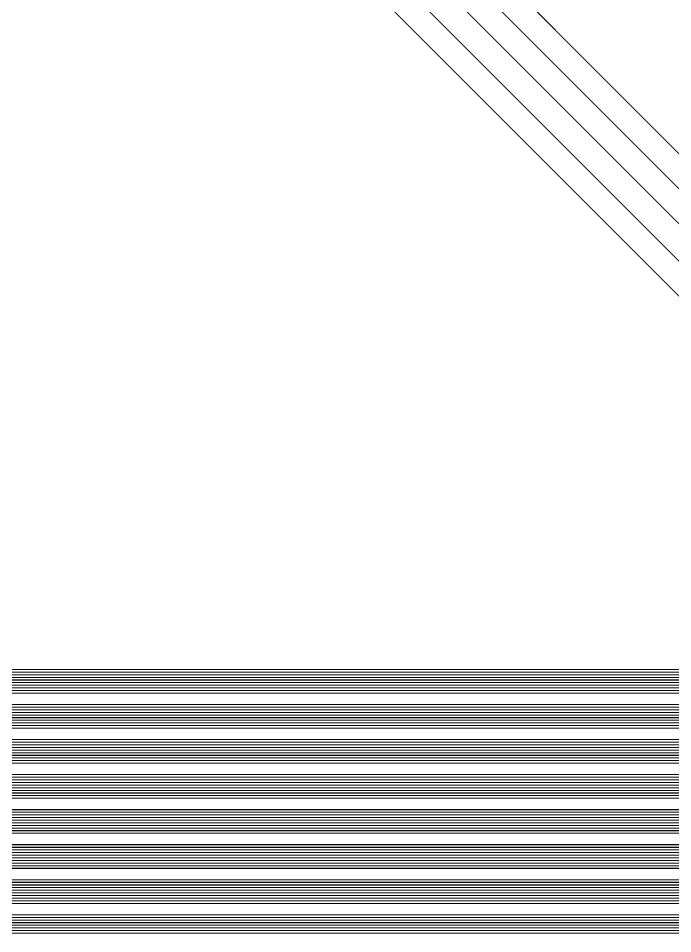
# Model space of a CAD drawing. Extents: x -22715 to 22715, y -22715 to 22715.
# Drawn here: x -3781 to -1913, y -3924 to -1312 of the extents above; entities that cross this region are included whole.
import ezdxf

# ---------------------------------------------------------------- set-up
doc = ezdxf.new("R2010")
doc.units = 0
doc.layers.add('L0D0_0', color=2, linetype='CONTINUOUS')

msp = doc.modelspace()

# ---------------------------------------------------------------- linework, layer by layer
at = {"layer": 'L0D0_0', "const_width": 3}
for points in [[(-9617.5, 5617.5), (-950, -3050)], [(-9517.5, 5617.5), (-950, -2950)], [(-9417.5, 5624), (-950, -2843.5)], [(-9317.5, 5624), (-950, -2743.5)], [(-9217.5, 5624), (-950, -2643.5)], [(-6738.7, -3185), (-785, -3185)], [(-6735.6, -3177.5), (-877.5, -3177.5)], [(-6732.5, -3170), (-970, -3170)], [(-6748, -3207.5), (-507.5, -3207.5)], [(-6744.9, -3200), (-600, -3200)], [(-6741.8, -3192.5), (-692.5, -3192.5)], [(-6760.5, -3237.5), (-137.5, -3237.5)], [(-6757.4, -3230), (-230, -3230)], [(-6754.2, -3222.5), (-322.5, -3222.5)], [(-6751.1, -3215), (-415, -3215)], [(-8606.8, -3292.5), (-692.5, -3292.5)], [(-8603.7, -3285), (-785, -3285)], [(-8600.6, -3277.5), (-877.5, -3277.5)], [(-8597.5, -3270), (-970, -3270)], [(-8616.1, -3315), (-415, -3315)], [(-8613, -3307.5), (-507.5, -3307.5)], [(-8609.9, -3300), (-600, -3300)], [(-8625.5, -3337.5), (-137.5, -3337.5)], [(-8622.4, -3330), (-230, -3330)], [(-8619.2, -3322.5), (-322.5, -3322.5)], [(-10182.5, -3370), (-970, -3370)], [(-10191.8, -3392.5), (-692.5, -3392.5)], [(-10188.7, -3385), (-785, -3385)], [(-10185.6, -3377.5), (-877.5, -3377.5)], [(-10204.3, -3422.5), (-322.5, -3422.5)], [(-10201.1, -3415), (-415, -3415)], [(-10198, -3407.5), (-507.5, -3407.5)], [(-10194.9, -3400), (-600, -3400)], [(-10210.5, -3437.5), (-137.5, -3437.5)], [(-10207.4, -3430), (-230, -3430)], [(-11152.5, -3470), (-970, -3470)], [(-11164.9, -3500), (-600, -3500)], [(-11161.8, -3492.5), (-692.5, -3492.5)], [(-11158.7, -3485), (-785, -3485)], [(-11155.6, -3477.5), (-877.5, -3477.5)], [(-11174.3, -3522.5), (-322.5, -3522.5)], [(-11171.1, -3515), (-415, -3515)], [(-11168, -3507.5), (-507.5, -3507.5)], [(-11180.5, -3537.5), (-137.5, -3537.5)], [(-11177.4, -3530), (-230, -3530)], [(-12118.1, -3577.5), (-877.5, -3577.5)], [(-12115, -3570), (-970, -3570)], [(-12127.4, -3600), (-600, -3600)], [(-12124.3, -3592.5), (-692.5, -3592.5)], [(-12121.2, -3585), (-785, -3585)], [(-12139.9, -3630), (-230, -3630)], [(-12136.8, -3622.5), (-322.5, -3622.5)], [(-12133.6, -3615), (-415, -3615)], [(-12130.5, -3607.5), (-507.5, -3607.5)], [(-12143, -3637.5), (-137.5, -3637.5)], [(-12968.1, -3677.5), (-877.5, -3677.5)], [(-12965, -3670), (-970, -3670)], [(-12980.5, -3707.5), (-507.5, -3707.5)], [(-12977.4, -3700), (-600, -3700)], [(-12974.3, -3692.5), (-692.5, -3692.5)], [(-12971.2, -3685), (-785, -3685)], [(-12989.9, -3730), (-230, -3730)], [(-12986.8, -3722.5), (-322.5, -3722.5)], [(-12983.6, -3715), (-415, -3715)], [(-12993, -3737.5), (-137.5, -3737.5)], [(-13896.2, -3785), (-785, -3785)], [(-13893.1, -3777.5), (-877.5, -3777.5)], [(-13890, -3770), (-970, -3770)], [(-13908.6, -3815), (-415, -3815)], [(-13905.5, -3807.5), (-507.5, -3807.5)], [(-13902.4, -3800), (-600, -3800)], [(-13899.3, -3792.5), (-692.5, -3792.5)], [(-13918, -3837.5), (-137.5, -3837.5)], [(-13914.9, -3830), (-230, -3830)], [(-13911.8, -3822.5), (-322.5, -3822.5)], [(-14706.8, -3892.5), (-692.5, -3892.5)], [(-14703.7, -3885), (-785, -3885)], [(-14700.6, -3877.5), (-877.5, -3877.5)], [(-14697.5, -3870), (-970, -3870)], [(-14716.1, -3915), (-415, -3915)], [(-14713, -3907.5), (-507.5, -3907.5)], [(-14709.9, -3900), (-600, -3900)], [(-14719.3, -3922.5), (-322.5, -3922.5)]]:
    msp.add_lwpolyline(points, dxfattribs=at)

doc.saveas('drawing.dxf')
